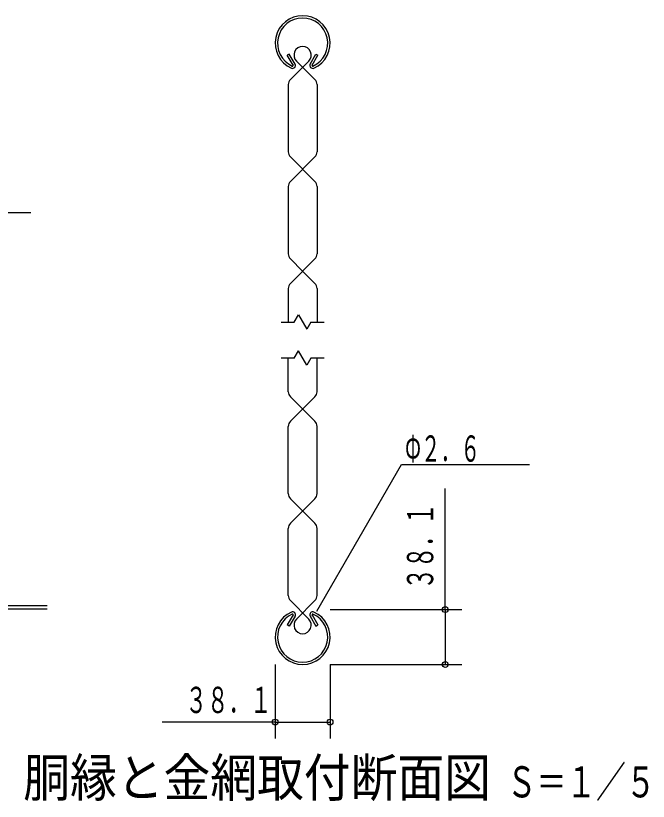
# Model space of a CAD drawing. Units: millimetres, scale not verified. Extents: x -4425 to 4425, y -3150 to 3150.
# Drawn here: x 8 to 1326, y -1113 to 525 of the extents above; entities that cross this region are included whole.
import ezdxf
from ezdxf.enums import TextEntityAlignment as Align

# ---------------------------------------------------------------- set-up
doc = ezdxf.new("R2010")
doc.units = ezdxf.units.MM
doc.header["$LTSCALE"] = 20
doc.layers.add('0-0_1', color=7, linetype='Continuous', lineweight=25)
doc.styles.add('ＭＳ ゴシック', font='')
doc.styles.get('ＭＳ ゴシック').set_extended_font_data('MS Gothic')

msp = doc.modelspace()

# ---------------------------------------------------------------- linework, layer by layer
at = {"layer": '0-0_1'}
for p, q in [((578.29, 444.53), (574.13, 442.13)), ((590.29, 423.74), (578.29, 444.53)), ((621.89, 423.74), (633.89, 444.53)), ((633.89, 444.53), (638.05, 442.13)), ((586.13, 421.34), (574.13, 442.13)), ((580.48, 391.41), (618.82, 429.75)), ((593.36, 429.75), (631.7, 391.41)), ((626.05, 421.34), (638.05, 442.13)), ((576.09, 380.81), (576.09, 240.71)), ((636.09, 380.81), (636.09, 240.71)), ((580.48, 230.1), (631.7, 178.89)), ((580.48, 178.89), (631.7, 230.1)), ((576.09, 168.28), (576.09, 28.18)), ((636.09, 168.28), (636.09, 28.18)), ((39.85, 113.67), (-318.26, 113.67)), ((580.48, 17.57), (606.09, -8.03)), ((580.48, -33.64), (631.7, 17.57)), ((606.09, -8.03), (631.7, -33.64)), ((576.09, -44.25), (576.09, -114.3)), ((636.09, -44.25), (636.09, -114.3)), ((576.09, -259.35), (576.09, -189.3)), ((636.09, -259.35), (636.09, -189.3)), ((580.48, -269.95), (631.7, -321.17)), ((606.09, -295.56), (631.7, -269.95)), ((580.48, -321.17), (606.09, -295.56)), ((576.09, -471.87), (576.09, -331.77)), ((636.09, -471.87), (636.09, -331.77)), ((903.24, -713.83), (903.24, -461.47)), ((580.48, -482.48), (631.7, -533.69)), ((580.48, -533.69), (631.7, -482.48)), ((576.09, -684.4), (576.09, -544.3)), ((636.09, -684.4), (636.09, -544.3)), ((580.48, -695.01), (618.82, -733.34)), ((593.36, -733.34), (631.7, -695.01)), ((-833.62, -704.88), (73.88, -704.88)), ((-833.62, -712.38), (73.88, -712.38)), ((663.24, -713.83), (937.53, -713.83)), ((903.24, -713.83), (903.24, -828.13)), ((586.13, -724.94), (574.13, -745.72)), ((590.29, -727.34), (578.29, -748.12)), ((621.89, -727.34), (633.89, -748.12)), ((626.05, -724.94), (638.05, -745.72)), ((578.29, -748.12), (574.13, -745.72)), ((633.89, -748.12), (638.05, -745.72)), ((548.94, -828.13), (548.94, -982.42)), ((663.24, -828.13), (937.53, -828.13)), ((663.24, -828.13), (663.24, -982.42)), ((548.94, -948.13), (313.25, -948.13)), ((548.94, -948.13), (663.24, -948.13))]:
    msp.add_line(p, q, dxfattribs=at)
at = {"layer": '0-0_1', "color": 2}
for p, q in [((561.09, -114.3), (588.77, -114.3)), ((588.77, -114.3), (597.43, -99.3)), ((597.43, -99.3), (614.75, -129.3)), ((623.41, -114.3), (614.75, -129.3)), ((623.41, -114.3), (651.09, -114.3)), ((588.77, -189.3), (597.43, -174.3)), ((614.75, -204.3), (597.43, -174.3)), ((588.77, -189.3), (561.09, -189.3)), ((623.41, -189.3), (614.75, -204.3)), ((651.09, -189.3), (623.41, -189.3)), ((635.37, -717.09), (811.95, -411.25)), ((811.95, -411.25), (1078.48, -411.25))]:
    msp.add_line(p, q, dxfattribs=at)
at = {"layer": '0-0_1', "color": 6}
for centre in [(903.24, -713.83), (903.24, -828.13), (548.94, -948.13), (663.24, -948.13)]:
    msp.add_circle(centre, 6, dxfattribs=at)
at = {"layer": '0-0_1'}
for centre, radius, start, end in [((606.09, 467.38), 57.15, 294.23979, 245.76035), ((606.09, 467.38), 52.35, 294.23979, 245.76035), ((606.09, 442.48), 18, 314.99996, 225.00018), ((585.09, 420.74), 6, 245.76007, 30.00003), ((585.09, 420.74), 1.2, 245.76007, 30.00003), ((585.09, 422.47), 1.5, 0, 45.00125), ((627.09, 420.74), 6, 150.00012, 294.24009), ((627.09, 422.47), 1.5, 134.99889, 180), ((627.09, 420.74), 1.2, 150.00012, 294.24009), ((591.09, 380.81), 15, 135.00011, 180), ((621.09, 380.81), 15, 0, 45.00004), ((591.09, 240.71), 15, 180, 225.00018), ((621.09, 240.71), 15, 314.99996, 0), ((591.09, 168.28), 15, 135.00011, 180), ((621.09, 168.28), 15, 0, 45.00004), ((591.09, 28.18), 15, 180, 225.00018), ((621.09, 28.18), 15, 314.99996, 0), ((591.09, -44.25), 15, 135.00011, 180), ((621.09, -44.25), 15, 0, 45.00004), ((591.09, -259.35), 15, 180, 225.00018), ((621.09, -259.35), 15, 314.99996, 0), ((591.09, -331.77), 15, 135.00011, 180), ((621.09, -331.77), 15, 0, 45.00004), ((591.09, -471.87), 15, 180, 225.00018), ((621.09, -471.87), 15, 314.99996, 0), ((591.09, -544.3), 15, 135.00011, 180), ((621.09, -544.3), 15, 0, 45.00004), ((591.09, -684.4), 15, 180, 224.99989), ((621.09, -684.4), 15, 314.99996, 0), ((606.09, -770.98), 57.15, 114.23994, 65.76051), ((585.09, -724.34), 6, 329.99998, 114.23993), ((627.09, -724.34), 6, 65.76021, 210.00017), ((606.09, -770.98), 52.35, 114.23994, 65.76051), ((585.09, -724.34), 1.2, 329.99998, 114.23993), ((585.09, -726.07), 1.5, 314.99875, 0), ((606.09, -746.07), 18, 135.00011, 45.00033), ((627.09, -726.07), 1.5, 180, 225.00139), ((627.09, -724.34), 1.2, 65.76021, 210.00017)]:
    msp.add_arc(centre, radius, start, end, dxfattribs=at)

# ---------------------------------------------------------------- texts
at = {"layer": '0-0_1', "style": 'ＭＳ ゴシック'}
for s, height, width, p in [('Φ２．６', 54.84, 0.55, (819.59, -421.8)), ('３８．１', 54.84, 0.6, (362.04, -946)), ('胴縁と金網取付断面図', 79.38, 0.9, (23.92, -1127.58)), ('Ｓ＝１／５', 64.96, 0.7, (1031.42, -1124.81))]:
    msp.add_text(s, height=height, dxfattribs=dict(at, width=width)).set_placement(p, align=Align.BOTTOM_LEFT)
at = {"layer": '0-0_1', "style": 'ＭＳ ゴシック', "width": 0.6}
msp.add_text('３８．１', height=54.84, rotation=90, dxfattribs=at).set_placement((894.76, -671.91), align=Align.BOTTOM_LEFT)

doc.saveas('drawing.dxf')
